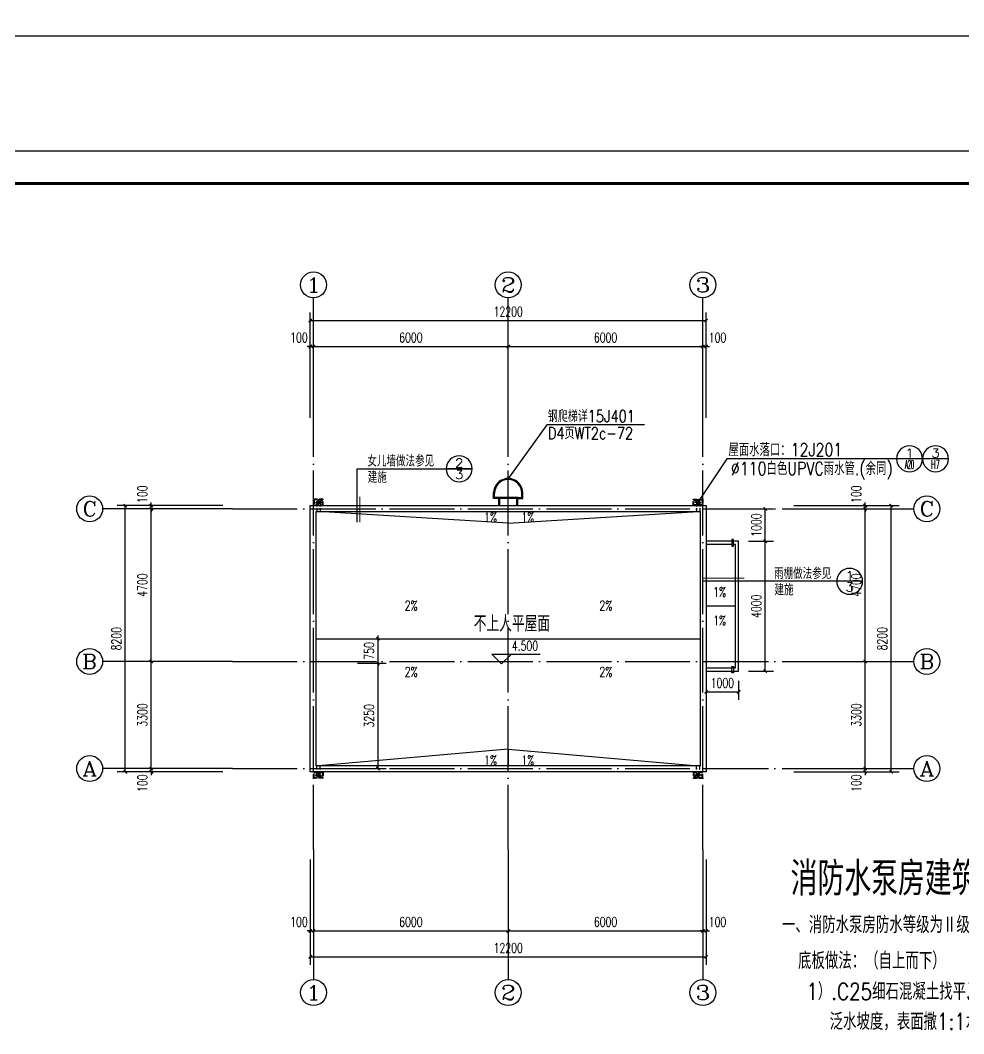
# Model space of a CAD drawing. Extents: x 5191187 to 5306989, y -468291 to -238224.
# Drawn here: x 5255767 to 5284843, y -390527 to -359309 of the extents above; entities that cross this region are included whole.
import ezdxf
from ezdxf.enums import TextEntityAlignment as Align

# ---------------------------------------------------------------- set-up
doc = ezdxf.new("R2010")
doc.units = 0
doc.header["$LTSCALE"] = 1000
doc.header["$MEASUREMENT"] = 0
for name, pattern in [('CONTINOUS', [0]), ('DASH_50', [0.175, 0.125, -0.05]), ('DOTE', [2.42, 2, -0.2, 0.02, -0.2])]:
    doc.linetypes.add(name, pattern=pattern)
doc.layers.get('0').update_dxf_attribs({"linetype": 'CONTINUOUS'})
doc.layers.get('Defpoints').update_dxf_attribs({"linetype": 'CONTINUOUS'})
doc.layers.add('_0', color=7, linetype='CONTINUOUS', lineweight=25)
for name, color, linetype in [('AXIS', 3, 'CONTINUOUS'), ('AXIS_TEXT', 7, 'CONTINUOUS'), ('DIM_ELEV', 3, 'CONTINUOUS'), ('DIM_SYMB', 3, 'CONTINUOUS'), ('DOTE', 252, 'CONTINUOUS'), ('LAYER1', 143, 'CONTINUOUS'), ('PUB_DIM', 3, 'CONTINUOUS'), ('PUB_TEXT', 7, 'CONTINUOUS'), ('PUB_TITLE', 4, 'CONTINUOUS')]:
    doc.layers.add(name, color=color, linetype=linetype)
doc.styles.add('_HZTXT', font='txt.shx', dxfattribs={"width": 0.8, "bigfont": 'HZTXT.shx'})
doc.styles.add('_TCH_AXIS', font='COMPLEX', dxfattribs={"bigfont": 'GBCBIG'})
doc.styles.add('_TCH_DIM', font='SIMPLEX', dxfattribs={"bigfont": 'GBCBIG'})
doc.styles.add('_TCH_DIM_T3', font='SIMPLEX', dxfattribs={"width": 0.705882, "bigfont": 'GBCBIG'})
doc.styles.add('COMP', font='COMPLEX', dxfattribs={"bigfont": 'hztxt'})
doc.styles.add('COMPLEX', font='COMPLEX')
doc.dimstyles.new('_TCH_ARCH&&100', dxfattribs={"dimtxt": 297.5, "dimasz": 100, "dimexe": 250, "dimexo": 300, "dimgap": 126.25, "dimtad": 1, "dimdec": 0, "dimzin": 0, "dimdsep": 46, "dimtxsty": '_TCH_DIM_T3', "dimblk": 'ARCHTICK', "dimcen": 0.09, "dimclrt": 7, "dimazin": 2, "dimtfac": 1, "dimtdec": 0, "dimtix": 1, "dimtmove": 2, "dimatfit": 3, "dimfxl": 0, "dimtolj": 1, "dimtzin": 0, "dimarcsym": 0})

# ---------------------------------------------------------------- blocks, each defined once
blk = doc.blocks.new('_ArchTick')
at = {"color": 0, "linetype": 'ByBlock', "const_width": 0.4}
blk.add_lwpolyline([(-0.5, -0.5), (0.5, 0.5)], dxfattribs=at)
blk = doc.blocks.new('*D40')
at = {"layer": 'Defpoints', "color": 0}
for p in [(5276905, -379359), (5277905, -379359), (5277905, -379995)]:
    blk.add_point(p, dxfattribs=at)
at = {"layer": 'PUB_DIM', "color": 0, "lineweight": -2}
for p, q in [((5276905, -379659), (5276905, -380245)), ((5277905, -379659), (5277905, -380245)), ((5276905, -379995), (5277905, -379995))]:
    blk.add_line(p, q, dxfattribs=at)
at = {"layer": 'PUB_DIM', "color": 0, "lineweight": -2, "xscale": 100, "yscale": 100, "zscale": 100, "rotation": 180}
blk.add_blockref('_ArchTick', (5276905, -379995), dxfattribs=at)
at = {"layer": 'PUB_DIM', "color": 0, "lineweight": -2, "xscale": 100, "yscale": 100, "zscale": 100}
blk.add_blockref('_ArchTick', (5277905, -379995), dxfattribs=at)
at = {"layer": 'PUB_DIM', "color": 7, "insert": (5277405, -379720), "char_height": 297.5, "attachment_point": 5, "style": '_TCH_DIM_T3'}
blk.add_mtext('\\A1;1000', dxfattribs=at)
blk = doc.blocks.new('*D41')
at = {"layer": 'Defpoints', "color": 0}
for p in [(5277905, -375359), (5278726, -375359), (5277905, -379359)]:
    blk.add_point(p, dxfattribs=at)
at = {"layer": 'PUB_DIM', "color": 0, "lineweight": -2}
for p, q in [((5278205, -375359), (5278976, -375359)), ((5278726, -379359), (5278726, -375359)), ((5278205, -379359), (5278976, -379359))]:
    blk.add_line(p, q, dxfattribs=at)
at = {"layer": 'PUB_DIM', "color": 0, "lineweight": -2, "xscale": 100, "yscale": 100, "zscale": 100}
for p, rotation in [((5278726, -375359), 90), ((5278726, -379359), 270)]:
    blk.add_blockref('_ArchTick', p, dxfattribs=dict(at, rotation=rotation))
at = {"layer": 'PUB_DIM', "color": 7, "insert": (5278451, -377359), "char_height": 297.5, "attachment_point": 5, "rotation": 90, "style": '_TCH_DIM_T3'}
blk.add_mtext('\\A1;4000', dxfattribs=at)
blk = doc.blocks.new('*D42')
at = {"layer": 'Defpoints', "color": 0}
for p in [(5277905, -374359), (5278726, -374359), (5277905, -375359)]:
    blk.add_point(p, dxfattribs=at)
at = {"layer": 'PUB_DIM', "color": 0, "lineweight": -2}
for p, q in [((5278205, -374359), (5278976, -374359)), ((5278726, -375359), (5278726, -374359)), ((5278205, -375359), (5278976, -375359))]:
    blk.add_line(p, q, dxfattribs=at)
at = {"layer": 'PUB_DIM', "color": 0, "lineweight": -2, "xscale": 100, "yscale": 100, "zscale": 100}
for p, rotation in [((5278726, -374359), 90), ((5278726, -375359), 270)]:
    blk.add_blockref('_ArchTick', p, dxfattribs=dict(at, rotation=rotation))
at = {"layer": 'PUB_DIM', "color": 7, "insert": (5278451, -374859), "char_height": 297.5, "attachment_point": 5, "rotation": 90, "style": '_TCH_DIM_T3'}
blk.add_mtext('\\A1;1000', dxfattribs=at)
blk = doc.blocks.new('*D66')
at = {"layer": 'Defpoints', "color": 0}
for p in [(5265864, -378359), (5266792, -378359), (5265864, -379109)]:
    blk.add_point(p, dxfattribs=at)
at = {"layer": 'PUB_DIM', "color": 0, "lineweight": -2}
for p, q in [((5266164, -378359), (5267042, -378359)), ((5266792, -378359), (5266792, -378259)), ((5266792, -379109), (5266792, -378359)), ((5266164, -379109), (5267042, -379109)), ((5266792, -379109), (5266792, -379209))]:
    blk.add_line(p, q, dxfattribs=at)
at = {"layer": 'PUB_DIM', "color": 0, "lineweight": -2, "xscale": 100, "yscale": 100, "zscale": 100}
for p, rotation in [((5266792, -378359), 270), ((5266792, -379109), 90)]:
    blk.add_blockref('_ArchTick', p, dxfattribs=dict(at, rotation=rotation))
at = {"layer": 'PUB_DIM', "color": 7, "insert": (5266517, -378734), "char_height": 297.5, "attachment_point": 5, "rotation": 90, "style": '_TCH_DIM_T3'}
blk.add_mtext('\\A1;750', dxfattribs=at)
blk = doc.blocks.new('*D67')
at = {"layer": 'Defpoints', "color": 0}
for p in [(5265864, -379109), (5266792, -379109), (5265864, -382359)]:
    blk.add_point(p, dxfattribs=at)
at = {"layer": 'PUB_DIM', "color": 0, "lineweight": -2}
for p, q in [((5266164, -379109), (5267042, -379109)), ((5266792, -382359), (5266792, -379109)), ((5266164, -382359), (5267042, -382359))]:
    blk.add_line(p, q, dxfattribs=at)
at = {"layer": 'PUB_DIM', "color": 0, "lineweight": -2, "xscale": 100, "yscale": 100, "zscale": 100}
for p, rotation in [((5266792, -379109), 90), ((5266792, -382359), 270)]:
    blk.add_blockref('_ArchTick', p, dxfattribs=dict(at, rotation=rotation))
at = {"layer": 'PUB_DIM', "color": 7, "insert": (5266517, -380734), "char_height": 297.5, "attachment_point": 5, "rotation": 90, "style": '_TCH_DIM_T3'}
blk.add_mtext('\\A1;3250', dxfattribs=at)
blk = doc.blocks.new('*D195')
at = {"layer": 'AXIS', "color": 0, "lineweight": -2}
for p, q in [((5279605, -382359), (5282055, -382359)), ((5281805, -382359), (5281805, -382259)), ((5281805, -382459), (5281805, -382359)), ((5279605, -382459), (5282055, -382459)), ((5281805, -382459), (5281805, -382559))]:
    blk.add_line(p, q, dxfattribs=at)
at = {"layer": 'Defpoints', "color": 0}
for p in [(5279305, -382359), (5281805, -382359), (5279305, -382459)]:
    blk.add_point(p, dxfattribs=at)
at = {"layer": 'AXIS', "color": 0, "lineweight": -2, "xscale": 100, "yscale": 100, "zscale": 100}
for p, rotation in [((5281805, -382359), 270), ((5281805, -382459), 90)]:
    blk.add_blockref('_ArchTick', p, dxfattribs=dict(at, rotation=rotation))
at = {"layer": 'AXIS', "color": 7, "insert": (5281530, -382809), "char_height": 297.5, "attachment_point": 5, "rotation": 90, "style": '_TCH_DIM_T3'}
blk.add_mtext('\\A1;100', dxfattribs=at)
blk = doc.blocks.new('*D196')
at = {"layer": 'AXIS', "color": 0, "lineweight": -2}
for p, q in [((5279605, -379059), (5282055, -379059)), ((5281805, -382359), (5281805, -379059)), ((5279605, -382359), (5282055, -382359))]:
    blk.add_line(p, q, dxfattribs=at)
at = {"layer": 'Defpoints', "color": 0}
for p in [(5279305, -379059), (5281805, -379059), (5279305, -382359)]:
    blk.add_point(p, dxfattribs=at)
at = {"layer": 'AXIS', "color": 0, "lineweight": -2, "xscale": 100, "yscale": 100, "zscale": 100}
for p, rotation in [((5281805, -379059), 90), ((5281805, -382359), 270)]:
    blk.add_blockref('_ArchTick', p, dxfattribs=dict(at, rotation=rotation))
at = {"layer": 'AXIS', "color": 7, "insert": (5281530, -380709), "char_height": 297.5, "attachment_point": 5, "rotation": 90, "style": '_TCH_DIM_T3'}
blk.add_mtext('\\A1;3300', dxfattribs=at)
blk = doc.blocks.new('*D197')
at = {"layer": 'AXIS', "color": 0, "lineweight": -2}
for p, q in [((5279605, -374359), (5282055, -374359)), ((5281805, -379059), (5281805, -374359)), ((5279605, -379059), (5282055, -379059))]:
    blk.add_line(p, q, dxfattribs=at)
at = {"layer": 'Defpoints', "color": 0}
for p in [(5279305, -374359), (5281805, -374359), (5279305, -379059)]:
    blk.add_point(p, dxfattribs=at)
at = {"layer": 'AXIS', "color": 0, "lineweight": -2, "xscale": 100, "yscale": 100, "zscale": 100}
for p, rotation in [((5281805, -374359), 90), ((5281805, -379059), 270)]:
    blk.add_blockref('_ArchTick', p, dxfattribs=dict(at, rotation=rotation))
at = {"layer": 'AXIS', "color": 7, "insert": (5281530, -376709), "char_height": 297.5, "attachment_point": 5, "rotation": 90, "style": '_TCH_DIM_T3'}
blk.add_mtext('\\A1;4700', dxfattribs=at)
blk = doc.blocks.new('*D198')
at = {"layer": 'AXIS', "color": 0, "lineweight": -2}
for p, q in [((5279605, -374259), (5282055, -374259)), ((5281805, -374259), (5281805, -374159)), ((5281805, -374359), (5281805, -374259)), ((5279605, -374359), (5282055, -374359)), ((5281805, -374359), (5281805, -374459))]:
    blk.add_line(p, q, dxfattribs=at)
at = {"layer": 'Defpoints', "color": 0}
for p in [(5279305, -374259), (5281805, -374259), (5279305, -374359)]:
    blk.add_point(p, dxfattribs=at)
at = {"layer": 'AXIS', "color": 0, "lineweight": -2, "xscale": 100, "yscale": 100, "zscale": 100}
for p, rotation in [((5281805, -374259), 270), ((5281805, -374359), 90)]:
    blk.add_blockref('_ArchTick', p, dxfattribs=dict(at, rotation=rotation))
at = {"layer": 'AXIS', "color": 7, "insert": (5281530, -373909), "char_height": 297.5, "attachment_point": 5, "rotation": 90, "style": '_TCH_DIM_T3'}
blk.add_mtext('\\A1;100', dxfattribs=at)
blk = doc.blocks.new('*D199')
at = {"layer": 'AXIS', "color": 0, "lineweight": -2}
for p, q in [((5279605, -374259), (5282855, -374259)), ((5282605, -382459), (5282605, -374259)), ((5279605, -382459), (5282855, -382459))]:
    blk.add_line(p, q, dxfattribs=at)
at = {"layer": 'Defpoints', "color": 0}
for p in [(5279305, -374259), (5282605, -374259), (5279305, -382459)]:
    blk.add_point(p, dxfattribs=at)
at = {"layer": 'AXIS', "color": 0, "lineweight": -2, "xscale": 100, "yscale": 100, "zscale": 100}
for p, rotation in [((5282605, -374259), 90), ((5282605, -382459), 270)]:
    blk.add_blockref('_ArchTick', p, dxfattribs=dict(at, rotation=rotation))
at = {"layer": 'AXIS', "color": 7, "insert": (5282330, -378359), "char_height": 297.5, "attachment_point": 5, "rotation": 90, "style": '_TCH_DIM_T3'}
blk.add_mtext('\\A1;8200', dxfattribs=at)
blk = doc.blocks.new('*D200')
at = {"layer": 'AXIS', "color": 0, "lineweight": -2}
for p, q in [((5262005, -382359), (5259555, -382359)), ((5259805, -382359), (5259805, -382259)), ((5259805, -382459), (5259805, -382359)), ((5262005, -382459), (5259555, -382459)), ((5259805, -382459), (5259805, -382559))]:
    blk.add_line(p, q, dxfattribs=at)
at = {"layer": 'Defpoints', "color": 0}
for p in [(5259805, -382359), (5262305, -382359), (5262305, -382459)]:
    blk.add_point(p, dxfattribs=at)
at = {"layer": 'AXIS', "color": 0, "lineweight": -2, "xscale": 100, "yscale": 100, "zscale": 100}
for p, rotation in [((5259805, -382359), 270), ((5259805, -382459), 90)]:
    blk.add_blockref('_ArchTick', p, dxfattribs=dict(at, rotation=rotation))
at = {"layer": 'AXIS', "color": 7, "insert": (5259530, -382809), "char_height": 297.5, "attachment_point": 5, "rotation": 90, "style": '_TCH_DIM_T3'}
blk.add_mtext('\\A1;100', dxfattribs=at)
blk = doc.blocks.new('*D201')
at = {"layer": 'AXIS', "color": 0, "lineweight": -2}
for p, q in [((5262005, -379059), (5259555, -379059)), ((5259805, -382359), (5259805, -379059)), ((5262005, -382359), (5259555, -382359))]:
    blk.add_line(p, q, dxfattribs=at)
at = {"layer": 'Defpoints', "color": 0}
for p in [(5259805, -379059), (5262305, -379059), (5262305, -382359)]:
    blk.add_point(p, dxfattribs=at)
at = {"layer": 'AXIS', "color": 0, "lineweight": -2, "xscale": 100, "yscale": 100, "zscale": 100}
for p, rotation in [((5259805, -379059), 90), ((5259805, -382359), 270)]:
    blk.add_blockref('_ArchTick', p, dxfattribs=dict(at, rotation=rotation))
at = {"layer": 'AXIS', "color": 7, "insert": (5259530, -380709), "char_height": 297.5, "attachment_point": 5, "rotation": 90, "style": '_TCH_DIM_T3'}
blk.add_mtext('\\A1;3300', dxfattribs=at)
blk = doc.blocks.new('*D202')
at = {"layer": 'AXIS', "color": 0, "lineweight": -2}
for p, q in [((5262005, -374359), (5259555, -374359)), ((5259805, -379059), (5259805, -374359)), ((5262005, -379059), (5259555, -379059))]:
    blk.add_line(p, q, dxfattribs=at)
at = {"layer": 'Defpoints', "color": 0}
for p in [(5259805, -374359), (5262305, -374359), (5262305, -379059)]:
    blk.add_point(p, dxfattribs=at)
at = {"layer": 'AXIS', "color": 0, "lineweight": -2, "xscale": 100, "yscale": 100, "zscale": 100}
for p, rotation in [((5259805, -374359), 90), ((5259805, -379059), 270)]:
    blk.add_blockref('_ArchTick', p, dxfattribs=dict(at, rotation=rotation))
at = {"layer": 'AXIS', "color": 7, "insert": (5259530, -376709), "char_height": 297.5, "attachment_point": 5, "rotation": 90, "style": '_TCH_DIM_T3'}
blk.add_mtext('\\A1;4700', dxfattribs=at)
blk = doc.blocks.new('*D203')
at = {"layer": 'AXIS', "color": 0, "lineweight": -2}
for p, q in [((5262005, -374259), (5259555, -374259)), ((5259805, -374259), (5259805, -374159)), ((5259805, -374359), (5259805, -374259)), ((5262005, -374359), (5259555, -374359)), ((5259805, -374359), (5259805, -374459))]:
    blk.add_line(p, q, dxfattribs=at)
at = {"layer": 'Defpoints', "color": 0}
for p in [(5259805, -374259), (5262305, -374259), (5262305, -374359)]:
    blk.add_point(p, dxfattribs=at)
at = {"layer": 'AXIS', "color": 0, "lineweight": -2, "xscale": 100, "yscale": 100, "zscale": 100}
for p, rotation in [((5259805, -374259), 270), ((5259805, -374359), 90)]:
    blk.add_blockref('_ArchTick', p, dxfattribs=dict(at, rotation=rotation))
at = {"layer": 'AXIS', "color": 7, "insert": (5259530, -373909), "char_height": 297.5, "attachment_point": 5, "rotation": 90, "style": '_TCH_DIM_T3'}
blk.add_mtext('\\A1;100', dxfattribs=at)
blk = doc.blocks.new('*D204')
at = {"layer": 'AXIS', "color": 0, "lineweight": -2}
for p, q in [((5262005, -374259), (5258755, -374259)), ((5259005, -382459), (5259005, -374259)), ((5262005, -382459), (5258755, -382459))]:
    blk.add_line(p, q, dxfattribs=at)
at = {"layer": 'Defpoints', "color": 0}
for p in [(5259005, -374259), (5262305, -374259), (5262305, -382459)]:
    blk.add_point(p, dxfattribs=at)
at = {"layer": 'AXIS', "color": 0, "lineweight": -2, "xscale": 100, "yscale": 100, "zscale": 100}
for p, rotation in [((5259005, -374259), 90), ((5259005, -382459), 270)]:
    blk.add_blockref('_ArchTick', p, dxfattribs=dict(at, rotation=rotation))
at = {"layer": 'AXIS', "color": 7, "insert": (5258730, -378359), "char_height": 297.5, "attachment_point": 5, "rotation": 90, "style": '_TCH_DIM_T3'}
blk.add_mtext('\\A1;8200', dxfattribs=at)
blk = doc.blocks.new('_AXISO')
blk.add_circle((0, 0), 0.5)
at = {"layer": 'AXIS_TEXT', "style": 'COMPLEX', "width": 1.041667}
blk.add_attdef('A', text='', height=0.56, dxfattribs=at).set_placement((-0.25, -0.28), (0.25, -0.28), align=Align.FIT)
blk = doc.blocks.new('*D205')
at = {"layer": 'AXIS', "color": 0, "lineweight": -2}
for p, q in [((5264705, -371559), (5264705, -369109)), ((5264805, -371559), (5264805, -369109)), ((5264705, -369359), (5264605, -369359)), ((5264705, -369359), (5264805, -369359)), ((5264805, -369359), (5264905, -369359))]:
    blk.add_line(p, q, dxfattribs=at)
at = {"layer": 'Defpoints', "color": 0}
for p in [(5264805, -369359), (5264705, -371859), (5264805, -371859)]:
    blk.add_point(p, dxfattribs=at)
at = {"layer": 'AXIS', "color": 0, "lineweight": -2, "xscale": 100, "yscale": 100, "zscale": 100}
blk.add_blockref('_ArchTick', (5264705, -369359), dxfattribs=at)
at = {"layer": 'AXIS', "color": 0, "lineweight": -2, "xscale": 100, "yscale": 100, "zscale": 100, "rotation": 180}
blk.add_blockref('_ArchTick', (5264805, -369359), dxfattribs=at)
at = {"layer": 'AXIS', "color": 7, "insert": (5264355, -369084), "char_height": 297.5, "attachment_point": 5, "style": '_TCH_DIM_T3'}
blk.add_mtext('\\A1;100', dxfattribs=at)
blk = doc.blocks.new('*D206')
at = {"layer": 'AXIS', "color": 0, "lineweight": -2}
for p, q in [((5264805, -371559), (5264805, -369109)), ((5270805, -371559), (5270805, -369109)), ((5264805, -369359), (5270805, -369359))]:
    blk.add_line(p, q, dxfattribs=at)
at = {"layer": 'Defpoints', "color": 0}
for p in [(5270805, -369359), (5264805, -371859), (5270805, -371859)]:
    blk.add_point(p, dxfattribs=at)
at = {"layer": 'AXIS', "color": 0, "lineweight": -2, "xscale": 100, "yscale": 100, "zscale": 100, "rotation": 180}
blk.add_blockref('_ArchTick', (5264805, -369359), dxfattribs=at)
at = {"layer": 'AXIS', "color": 0, "lineweight": -2, "xscale": 100, "yscale": 100, "zscale": 100}
blk.add_blockref('_ArchTick', (5270805, -369359), dxfattribs=at)
at = {"layer": 'AXIS', "color": 7, "insert": (5267805, -369084), "char_height": 297.5, "attachment_point": 5, "style": '_TCH_DIM_T3'}
blk.add_mtext('\\A1;6000', dxfattribs=at)
blk = doc.blocks.new('*D207')
at = {"layer": 'AXIS', "color": 0, "lineweight": -2}
for p, q in [((5270805, -371559), (5270805, -369109)), ((5276805, -371559), (5276805, -369109)), ((5270805, -369359), (5276805, -369359))]:
    blk.add_line(p, q, dxfattribs=at)
at = {"layer": 'Defpoints', "color": 0}
for p in [(5276805, -369359), (5270805, -371859), (5276805, -371859)]:
    blk.add_point(p, dxfattribs=at)
at = {"layer": 'AXIS', "color": 0, "lineweight": -2, "xscale": 100, "yscale": 100, "zscale": 100, "rotation": 180}
blk.add_blockref('_ArchTick', (5270805, -369359), dxfattribs=at)
at = {"layer": 'AXIS', "color": 0, "lineweight": -2, "xscale": 100, "yscale": 100, "zscale": 100}
blk.add_blockref('_ArchTick', (5276805, -369359), dxfattribs=at)
at = {"layer": 'AXIS', "color": 7, "insert": (5273805, -369084), "char_height": 297.5, "attachment_point": 5, "style": '_TCH_DIM_T3'}
blk.add_mtext('\\A1;6000', dxfattribs=at)
blk = doc.blocks.new('*D208')
at = {"layer": 'AXIS', "color": 0, "lineweight": -2}
for p, q in [((5276805, -371559), (5276805, -369109)), ((5276905, -371559), (5276905, -369109)), ((5276805, -369359), (5276705, -369359)), ((5276805, -369359), (5276905, -369359)), ((5276905, -369359), (5277005, -369359))]:
    blk.add_line(p, q, dxfattribs=at)
at = {"layer": 'Defpoints', "color": 0}
for p in [(5276905, -369359), (5276805, -371859), (5276905, -371859)]:
    blk.add_point(p, dxfattribs=at)
at = {"layer": 'AXIS', "color": 0, "lineweight": -2, "xscale": 100, "yscale": 100, "zscale": 100}
blk.add_blockref('_ArchTick', (5276805, -369359), dxfattribs=at)
at = {"layer": 'AXIS', "color": 0, "lineweight": -2, "xscale": 100, "yscale": 100, "zscale": 100, "rotation": 180}
blk.add_blockref('_ArchTick', (5276905, -369359), dxfattribs=at)
at = {"layer": 'AXIS', "color": 7, "insert": (5277255, -369084), "char_height": 297.5, "attachment_point": 5, "style": '_TCH_DIM_T3'}
blk.add_mtext('\\A1;100', dxfattribs=at)
blk = doc.blocks.new('*D209')
at = {"layer": 'AXIS', "color": 0, "lineweight": -2}
for p, q in [((5264705, -371559), (5264705, -368309)), ((5276905, -371559), (5276905, -368309)), ((5264705, -368559), (5276905, -368559))]:
    blk.add_line(p, q, dxfattribs=at)
at = {"layer": 'Defpoints', "color": 0}
for p in [(5276905, -368559), (5264705, -371859), (5276905, -371859)]:
    blk.add_point(p, dxfattribs=at)
at = {"layer": 'AXIS', "color": 0, "lineweight": -2, "xscale": 100, "yscale": 100, "zscale": 100, "rotation": 180}
blk.add_blockref('_ArchTick', (5264705, -368559), dxfattribs=at)
at = {"layer": 'AXIS', "color": 0, "lineweight": -2, "xscale": 100, "yscale": 100, "zscale": 100}
blk.add_blockref('_ArchTick', (5276905, -368559), dxfattribs=at)
at = {"layer": 'AXIS', "color": 7, "insert": (5270805, -368284), "char_height": 297.5, "attachment_point": 5, "style": '_TCH_DIM_T3'}
blk.add_mtext('\\A1;12200', dxfattribs=at)
blk = doc.blocks.new('*D210')
at = {"layer": 'AXIS', "color": 0, "lineweight": -2}
for p, q in [((5264705, -385159), (5264705, -387609)), ((5264805, -385159), (5264805, -387609)), ((5264705, -387359), (5264605, -387359)), ((5264705, -387359), (5264805, -387359)), ((5264805, -387359), (5264905, -387359))]:
    blk.add_line(p, q, dxfattribs=at)
at = {"layer": 'Defpoints', "color": 0}
for p in [(5264705, -384859), (5264805, -384859), (5264805, -387359)]:
    blk.add_point(p, dxfattribs=at)
at = {"layer": 'AXIS', "color": 0, "lineweight": -2, "xscale": 100, "yscale": 100, "zscale": 100}
blk.add_blockref('_ArchTick', (5264705, -387359), dxfattribs=at)
at = {"layer": 'AXIS', "color": 0, "lineweight": -2, "xscale": 100, "yscale": 100, "zscale": 100, "rotation": 180}
blk.add_blockref('_ArchTick', (5264805, -387359), dxfattribs=at)
at = {"layer": 'AXIS', "color": 7, "insert": (5264355, -387084), "char_height": 297.5, "attachment_point": 5, "style": '_TCH_DIM_T3'}
blk.add_mtext('\\A1;100', dxfattribs=at)
blk = doc.blocks.new('*D211')
at = {"layer": 'AXIS', "color": 0, "lineweight": -2}
for p, q in [((5264805, -385159), (5264805, -387609)), ((5270805, -385159), (5270805, -387609)), ((5264805, -387359), (5270805, -387359))]:
    blk.add_line(p, q, dxfattribs=at)
at = {"layer": 'Defpoints', "color": 0}
for p in [(5264805, -384859), (5270805, -384859), (5270805, -387359)]:
    blk.add_point(p, dxfattribs=at)
at = {"layer": 'AXIS', "color": 0, "lineweight": -2, "xscale": 100, "yscale": 100, "zscale": 100, "rotation": 180}
blk.add_blockref('_ArchTick', (5264805, -387359), dxfattribs=at)
at = {"layer": 'AXIS', "color": 0, "lineweight": -2, "xscale": 100, "yscale": 100, "zscale": 100}
blk.add_blockref('_ArchTick', (5270805, -387359), dxfattribs=at)
at = {"layer": 'AXIS', "color": 7, "insert": (5267805, -387084), "char_height": 297.5, "attachment_point": 5, "style": '_TCH_DIM_T3'}
blk.add_mtext('\\A1;6000', dxfattribs=at)
blk = doc.blocks.new('*D212')
at = {"layer": 'AXIS', "color": 0, "lineweight": -2}
for p, q in [((5270805, -385159), (5270805, -387609)), ((5276805, -385159), (5276805, -387609)), ((5270805, -387359), (5276805, -387359))]:
    blk.add_line(p, q, dxfattribs=at)
at = {"layer": 'Defpoints', "color": 0}
for p in [(5270805, -384859), (5276805, -384859), (5276805, -387359)]:
    blk.add_point(p, dxfattribs=at)
at = {"layer": 'AXIS', "color": 0, "lineweight": -2, "xscale": 100, "yscale": 100, "zscale": 100, "rotation": 180}
blk.add_blockref('_ArchTick', (5270805, -387359), dxfattribs=at)
at = {"layer": 'AXIS', "color": 0, "lineweight": -2, "xscale": 100, "yscale": 100, "zscale": 100}
blk.add_blockref('_ArchTick', (5276805, -387359), dxfattribs=at)
at = {"layer": 'AXIS', "color": 7, "insert": (5273805, -387084), "char_height": 297.5, "attachment_point": 5, "style": '_TCH_DIM_T3'}
blk.add_mtext('\\A1;6000', dxfattribs=at)
blk = doc.blocks.new('*D213')
at = {"layer": 'AXIS', "color": 0, "lineweight": -2}
for p, q in [((5276805, -385159), (5276805, -387609)), ((5276905, -385159), (5276905, -387609)), ((5276805, -387359), (5276705, -387359)), ((5276805, -387359), (5276905, -387359)), ((5276905, -387359), (5277005, -387359))]:
    blk.add_line(p, q, dxfattribs=at)
at = {"layer": 'Defpoints', "color": 0}
for p in [(5276805, -384859), (5276905, -384859), (5276905, -387359)]:
    blk.add_point(p, dxfattribs=at)
at = {"layer": 'AXIS', "color": 0, "lineweight": -2, "xscale": 100, "yscale": 100, "zscale": 100}
blk.add_blockref('_ArchTick', (5276805, -387359), dxfattribs=at)
at = {"layer": 'AXIS', "color": 0, "lineweight": -2, "xscale": 100, "yscale": 100, "zscale": 100, "rotation": 180}
blk.add_blockref('_ArchTick', (5276905, -387359), dxfattribs=at)
at = {"layer": 'AXIS', "color": 7, "insert": (5277255, -387084), "char_height": 297.5, "attachment_point": 5, "style": '_TCH_DIM_T3'}
blk.add_mtext('\\A1;100', dxfattribs=at)
blk = doc.blocks.new('*D214')
at = {"layer": 'AXIS', "color": 0, "lineweight": -2}
for p, q in [((5264705, -385159), (5264705, -388409)), ((5276905, -385159), (5276905, -388409)), ((5264705, -388159), (5276905, -388159))]:
    blk.add_line(p, q, dxfattribs=at)
at = {"layer": 'Defpoints', "color": 0}
for p in [(5264705, -384859), (5276905, -384859), (5276905, -388159)]:
    blk.add_point(p, dxfattribs=at)
at = {"layer": 'AXIS', "color": 0, "lineweight": -2, "xscale": 100, "yscale": 100, "zscale": 100, "rotation": 180}
blk.add_blockref('_ArchTick', (5264705, -388159), dxfattribs=at)
at = {"layer": 'AXIS', "color": 0, "lineweight": -2, "xscale": 100, "yscale": 100, "zscale": 100}
blk.add_blockref('_ArchTick', (5276905, -388159), dxfattribs=at)
at = {"layer": 'AXIS', "color": 7, "insert": (5270805, -387884), "char_height": 297.5, "attachment_point": 5, "style": '_TCH_DIM_T3'}
blk.add_mtext('\\A1;12200', dxfattribs=at)
blk = doc.blocks.new('_INDEX')
blk.add_line((-0.5, 0), (0.5, 0))
blk.add_circle((0, 0), 0.5)
at = {"style": 'COMP'}
for tag, width, p, p2 in [('1', 2.333333, (-0.17, 0.05), (0.17, 0.05)), ('-', 1.166667, (-0.17, -0.39), (0.17, -0.39))]:
    blk.add_attdef(tag, text='', height=0.34, dxfattribs=dict(at, width=width)).set_placement(p, p2, align=Align.FIT)
blk = doc.blocks.new('A$C05153518')
at = {"layer": 'LAYER1'}
h = blk.add_hatch(color=256, dxfattribs=at)
edge = h.paths.add_edge_path()
edge.add_ellipse((200, 200), major_axis=(77.8, 77.8), ratio=1, start_angle=315, end_angle=405, ccw=False)
edge.add_line((310, 200), (300, 200))
edge.add_ellipse((200, 200), major_axis=(-70.7, 70.7), ratio=1, start_angle=225, end_angle=315)
edge.add_line((200, 300), (200, 310))
edge = h.paths.add_edge_path()
edge.add_line((200, 310), (200, 300))
edge.add_ellipse((200, 200), major_axis=(70.7, 70.7), ratio=1, start_angle=45, end_angle=135)
edge.add_line((100, 200), (90, 200))
edge.add_ellipse((200, 200), major_axis=(-77.8, 77.8), ratio=1, start_angle=-45, end_angle=45, ccw=False)
edge = h.paths.add_edge_path()
edge.add_line((90, 200), (100, 200))
edge.add_ellipse((200, 200), major_axis=(-70.7, 70.7), ratio=1, start_angle=45, end_angle=135)
edge.add_line((200, 100), (200, 90))
edge.add_ellipse((200, 200), major_axis=(77.8, 77.8), ratio=1, start_angle=135, end_angle=225, ccw=False)
edge = h.paths.add_edge_path()
edge.add_line((300, 200), (310, 200))
edge.add_ellipse((200, 200), major_axis=(-77.8, 77.8), ratio=1, start_angle=135, end_angle=225, ccw=False)
edge.add_line((200, 90), (200, 100))
edge.add_ellipse((200, 200), major_axis=(70.7, 70.7), ratio=1, start_angle=225, end_angle=315)
h = blk.add_hatch(color=256, dxfattribs=at)
edge = h.paths.add_edge_path()
edge.add_ellipse((200, 200), major_axis=(77.8, 77.8), ratio=1, start_angle=315, end_angle=405, ccw=False)
edge.add_line((310, 200), (300, 200))
edge.add_ellipse((200, 200), major_axis=(-70.7, 70.7), ratio=1, start_angle=225, end_angle=315)
edge.add_line((200, 300), (200, 310))
edge = h.paths.add_edge_path()
edge.add_line((200, 310), (200, 300))
edge.add_ellipse((200, 200), major_axis=(70.7, 70.7), ratio=1, start_angle=45, end_angle=135)
edge.add_line((100, 200), (90, 200))
edge.add_ellipse((200, 200), major_axis=(-77.8, 77.8), ratio=1, start_angle=-45, end_angle=45, ccw=False)
edge = h.paths.add_edge_path()
edge.add_line((90, 200), (100, 200))
edge.add_ellipse((200, 200), major_axis=(-70.7, 70.7), ratio=1, start_angle=45, end_angle=135)
edge.add_line((200, 100), (200, 90))
edge.add_ellipse((200, 200), major_axis=(77.8, 77.8), ratio=1, start_angle=135, end_angle=225, ccw=False)
edge = h.paths.add_edge_path()
edge.add_line((300, 200), (310, 200))
edge.add_ellipse((200, 200), major_axis=(-77.8, 77.8), ratio=1, start_angle=135, end_angle=225, ccw=False)
edge.add_line((200, 90), (200, 100))
edge.add_ellipse((200, 200), major_axis=(70.7, 70.7), ratio=1, start_angle=225, end_angle=315)
at = {"layer": 'DOTE'}
for p, q in [((400, 200), (0, 200)), ((200, 400), (200, 0)), ((200, 400), (200, 0)), ((200, 400), (200, 0))]:
    blk.add_line(p, q, dxfattribs=at)
at = {"layer": 'LAYER1'}
for radius in [110, 110, 100, 100]:
    blk.add_circle((200, 200), radius, dxfattribs=at)
blk = doc.blocks.new('A$C395401BF')
at = {"layer": 'LAYER1', "xscale": -0.5, "yscale": 0.5, "zscale": 0.5, "rotation": 180}
blk.add_blockref('A$C05153518', (0, 200), dxfattribs=at)
blk = doc.blocks.new('34343434')
at = {"layer": 'DOTE'}
blk.add_line((57410, 27919), (57410, 28119), dxfattribs=at)
at = {"layer": 'LAYER1', "linetype": 'DASH_50'}
for p, q in [((57436, 28062), (57490, 28149)), ((57410, 28069), (57070, 28069)), ((57410, 27969), (57070, 27969))]:
    blk.add_line(p, q, dxfattribs=at)
for points in [[(57310, 27869), (57310, 28169), (57510, 28169), (57510, 27869)], [(57330, 27889), (57330, 28149), (57490, 28149), (57490, 27889)]]:
    blk.add_lwpolyline(points, close=True, dxfattribs=at)
at = {"layer": 'LAYER1', "linetype": 'CONTINOUS'}
blk.add_circle((57410, 28019), 50, dxfattribs=at)
at = {"rotation": 270}
blk.add_blockref('A$C395401BF', (57310, 28119), dxfattribs=at)

msp = doc.modelspace()

# ---------------------------------------------------------------- linework, layer by layer
for p, q in [((5270356.2, -374039.3), (5270356.2, -373859.3)), ((5270385.2, -374009.3), (5270385.2, -373874.1)), ((5271225.2, -374009.3), (5271225.2, -373874.1)), ((5271254.2, -374039.3), (5271254.2, -373859.3)), ((5270505.2, -374039.3), (5270356.2, -374039.3)), ((5270505.2, -374009.3), (5270385.2, -374009.3)), ((5271105.2, -374009.3), (5271225.2, -374009.3)), ((5271105.2, -374039.3), (5271254.2, -374039.3)), ((5270805.2, -374804.8), (5264955.2, -374439.3)), ((5270805.2, -374804.8), (5276655.2, -374439.3)), ((5270805.2, -381763.8), (5264955.2, -382279.3)), ((5270805.2, -381763.8), (5276655.2, -382279.3))]:
    msp.add_line(p, q)
at = {"color": 0}
for p, q in [((5277805.2, -377359.3), (5276905.2, -377359.3)), ((5264885.2, -378359.3), (5276725.2, -378359.3))]:
    msp.add_line(p, q, dxfattribs=at)
for points in [[(5264705.2, -374259.3), (5276905.2, -374259.3), (5276905.2, -382459.3), (5264705.2, -382459.3)], [(5264885.2, -374439.3), (5276725.2, -374439.3), (5276725.2, -382279.3), (5264885.2, -382279.3)]]:
    msp.add_lwpolyline(points, close=True, dxfattribs=at)
for points in [[(5271105.2, -374259.3), (5271105.2, -374009.3), (5270505.2, -374009.3), (5270505.2, -374259.3)], [(5271075.2, -374259.3), (5271075.2, -374039.3), (5270535.2, -374039.3), (5270535.2, -374259.3)], [(5276905.2, -379359.3), (5277905.2, -379359.3), (5277905.2, -375359.3), (5276905.2, -375359.3)], [(5276905.2, -379259.3), (5277805.2, -379259.3), (5277805.2, -375459.3), (5276905.2, -375459.3)]]:
    msp.add_lwpolyline(points)
for points in [[(5277696.8, -375504.7), (5277746.8, -375504.7), (5277746.8, -375304.7), (5277696.8, -375304.7)], [(5277696.8, -379213.9), (5277746.8, -379213.9), (5277746.8, -379413.9), (5277696.8, -379413.9)]]:
    msp.add_lwpolyline(points, close=True)
for radius, start, end in [(450, 356.17745, 183.82255), (420, 0, 180)]:
    msp.add_arc((5270805.2, -373874.1), radius, start, end)
at = {"layer": '_0', "color": 0}
for p, q in [((5270805.2, -374804.8), (5270805.2, -374439.3)), ((5270805.2, -381763.8), (5270805.2, -382279.3))]:
    msp.add_line(p, q, dxfattribs=at)
at = {"layer": 'AXIS', "color": 0}
for p, q in [((5264805.2, -371859.3), (5264805.2, -367859.3)), ((5270805.2, -371859.3), (5270805.2, -367859.3)), ((5276805.2, -371859.3), (5276805.2, -367859.3)), ((5262305.2, -374359.3), (5258305.2, -374359.3)), ((5279305.2, -374359.3), (5283305.2, -374359.3)), ((5262305.2, -379059.3), (5258305.2, -379059.3)), ((5279305.2, -379059.3), (5283305.2, -379059.3)), ((5262305.2, -382359.3), (5258305.2, -382359.3)), ((5279305.2, -382359.3), (5283305.2, -382359.3)), ((5264805.2, -384859.3), (5264805.2, -388859.3)), ((5270805.2, -384859.3), (5270805.2, -388859.3)), ((5276805.2, -384859.3), (5276805.2, -388859.3))]:
    msp.add_line(p, q, dxfattribs=at)
at = {"layer": 'DIM_ELEV'}
for p, q in [((5270602.1, -379130.9), (5270302.1, -378830.9)), ((5270302.1, -378830.9), (5271786.6, -378830.9)), ((5270602.1, -379130.9), (5270902.1, -378830.9))]:
    msp.add_line(p, q, dxfattribs=at)
at = {"layer": 'DIM_SYMB'}
for points in [[(5269960.7, -374615, 0, 0, 0), (5268809, -374615, 80, 0, 0), (5268509, -374615, 0, 0, 0)], [(5271649.7, -374615, 0, 0, 0), (5272801.4, -374615, 80, 0, 0), (5273101.4, -374615, 0, 0, 0)], [(5277304.1, -376667.3, 0, 0, 0), (5277478.2, -376311.2, 80, 0, 0), (5277609.9, -376041.7, 0, 0, 0)], [(5277304.1, -378051.3, 0, 0, 0), (5277478.2, -378407.4, 80, 0, 0), (5277609.9, -378677, 0, 0, 0)], [(5269960.7, -382103.6, 0, 0, 0), (5268809, -382103.6, 80, 0, 0), (5268509, -382103.6, 0, 0, 0)], [(5271649.7, -382103.6, 0, 0, 0), (5272801.4, -382103.6, 80, 0, 0), (5273101.4, -382103.6, 0, 0, 0)]]:
    msp.add_lwpolyline(points, format="xyseb", dxfattribs=at)
at = {"layer": 'DIM_SYMB', "color": 0}
for points in [[(5267805.2, -377083.9, 0, 0, 0), (5267805.2, -375387.1, 80, 0, 0), (5267805.2, -375087.1, 0, 0, 0)], [(5273805.2, -377083.9, 0, 0, 0), (5273805.2, -375387.1, 80, 0, 0), (5273805.2, -375087.1, 0, 0, 0)], [(5267805.2, -379634.7, 0, 0, 0), (5267805.2, -381331.5, 80, 0, 0), (5267805.2, -381631.5, 0, 0, 0)], [(5273805.2, -379634.7, 0, 0, 0), (5273805.2, -381331.5, 80, 0, 0), (5273805.2, -381631.5, 0, 0, 0)]]:
    msp.add_lwpolyline(points, format="xyseb", dxfattribs=at)
at = {"layer": 'DOTE', "linetype": 'DOTE'}
for p, q in [((5264805.2, -384859.3), (5264805.2, -371859.3)), ((5270805.2, -384859.3), (5270805.2, -371859.3)), ((5276805.2, -384859.3), (5276805.2, -371859.3)), ((5262305.2, -374359.3), (5279305.2, -374359.3)), ((5262305.2, -379059.3), (5279305.2, -379059.3)), ((5262305.2, -382359.3), (5279305.2, -382359.3))]:
    msp.add_line(p, q, dxfattribs=at)
at = {"layer": 'PUB_DIM'}
for p, q in [((5271998.6, -371770), (5270781.2, -373456.8)), ((5277537.3, -372817.4), (5276653.7, -374147.1)), ((5284206.6, -372817.4), (5277537.3, -372817.4)), ((5266140.3, -373124.9), (5266140.3, -374771.6)), ((5266140.3, -373124.9), (5269694.5, -373124.9)), ((5279842.1, -376591.3), (5276787.7, -376591.3)), ((5281672.7, -376591.3), (5278631.6, -376591.3))]:
    msp.add_line(p, q, dxfattribs=at)
msp.add_lwpolyline([(5275005.4, -371770), (5271998.6, -371770), (5271998.6, -371770)], dxfattribs=at)
at = {"layer": 'PUB_DIM', "const_width": 30}
for points in [[(5266233.3, -374777), (5266233.3, -373983.4)], [(5276782.3, -376498.2), (5278082.4, -376498.2)]]:
    msp.add_lwpolyline(points, dxfattribs=at)
at = {"layer": 'PUB_TITLE'}
msp.add_lwpolyline([(5218545.9, -359783.9), (5302645.9, -359783.9), (5302645.9, -300383.9), (5218545.9, -300383.9)], close=True, dxfattribs=at)
at = {"layer": 'PUB_TITLE', "color": 4}
msp.add_lwpolyline([(5218545.9, -422737.3), (5302645.9, -422737.3), (5302645.9, -363337.3), (5218545.9, -363337.3)], close=True, dxfattribs=at)
at = {"layer": 'PUB_TITLE', "color": 4, "const_width": 100}
msp.add_lwpolyline([(5221045.9, -421737.3), (5301645.9, -421737.3), (5301645.9, -364337.3), (5221045.9, -364337.3)], close=True, dxfattribs=at)

# ---------------------------------------------------------------- block references
at = {"linetype": 'DOTE', "xscale": -1}
for p, rotation in [((5236936, -431569.3), 270), ((5304674.4, -325149.3), 90)]:
    msp.add_blockref('34343434', p, dxfattribs=dict(at, rotation=rotation))
at = {"linetype": 'DOTE'}
for p, rotation in [((5304674.4, -431569.3), 90.00000000000001), ((5236936, -325149.3), 270)]:
    msp.add_blockref('34343434', p, dxfattribs=dict(at, rotation=rotation))
at = {"layer": 'AXIS', "color": 0}
ref = msp.add_blockref('_AXISO', (5264805.2, -367459.3), dxfattribs=dict(at, xscale=800, yscale=800, zscale=800))
ref.add_attrib('A', '1', dxfattribs={"layer": 'AXIS_TEXT', "color": 0, "height": 452.5, "style": '_TCH_AXIS', "width": 2.333333}).set_placement((5264579, -367685.6), (5265031.5, -367685.6), align=Align.FIT)
ref = msp.add_blockref('_AXISO', (5270805.2, -367459.3), dxfattribs=dict(at, xscale=800, yscale=800, zscale=800))
ref.add_attrib('A', '2', dxfattribs={"layer": 'AXIS_TEXT', "color": 0, "height": 452.5, "style": '_TCH_AXIS', "width": 1.5}).set_placement((5270579, -367685.6), (5271031.5, -367685.6), align=Align.FIT)
ref = msp.add_blockref('_AXISO', (5276805.2, -367459.3), dxfattribs=dict(at, xscale=800, yscale=800, zscale=800))
ref.add_attrib('A', '3', dxfattribs={"layer": 'AXIS_TEXT', "color": 0, "height": 452.5, "style": '_TCH_AXIS', "width": 1.5}).set_placement((5276579, -367685.6), (5277031.5, -367685.6), align=Align.FIT)
ref = msp.add_blockref('_AXISO', (5257905.2, -374359.3), dxfattribs=dict(at, xscale=800, yscale=800, zscale=800))
ref.add_attrib('A', 'C', dxfattribs={"layer": 'AXIS_TEXT', "color": 0, "height": 452.5, "style": '_TCH_AXIS', "width": 1.4}).set_placement((5257679, -374585.6), (5258131.5, -374585.6), align=Align.FIT)
ref = msp.add_blockref('_AXISO', (5283705.2, -374359.3), dxfattribs=dict(at, xscale=800, yscale=800, zscale=800))
ref.add_attrib('A', 'C', dxfattribs={"layer": 'AXIS_TEXT', "color": 0, "height": 452.5, "style": '_TCH_AXIS', "width": 1.4}).set_placement((5283479, -374585.6), (5283931.5, -374585.6), align=Align.FIT)
ref = msp.add_blockref('_AXISO', (5257905.2, -379059.3), dxfattribs=dict(at, xscale=800, yscale=800, zscale=800))
ref.add_attrib('A', 'B', dxfattribs={"layer": 'AXIS_TEXT', "color": 0, "height": 452.5, "style": '_TCH_AXIS', "width": 1.235294}).set_placement((5257679, -379285.6), (5258131.5, -379285.6), align=Align.FIT)
ref = msp.add_blockref('_AXISO', (5283705.2, -379059.3), dxfattribs=dict(at, xscale=800, yscale=800, zscale=800))
ref.add_attrib('A', 'B', dxfattribs={"layer": 'AXIS_TEXT', "color": 0, "height": 452.5, "style": '_TCH_AXIS', "width": 1.235294}).set_placement((5283479, -379285.6), (5283931.5, -379285.6), align=Align.FIT)
ref = msp.add_blockref('_AXISO', (5257905.2, -382359.3), dxfattribs=dict(at, xscale=800, yscale=800, zscale=800))
ref.add_attrib('A', 'A', dxfattribs={"layer": 'AXIS_TEXT', "color": 0, "height": 452.5, "style": '_TCH_AXIS', "width": 1.166667}).set_placement((5257679, -382585.6), (5258131.5, -382585.6), align=Align.FIT)
ref = msp.add_blockref('_AXISO', (5283705.2, -382359.3), dxfattribs=dict(at, xscale=800, yscale=800, zscale=800))
ref.add_attrib('A', 'A', dxfattribs={"layer": 'AXIS_TEXT', "color": 0, "height": 452.5, "style": '_TCH_AXIS', "width": 1.166667}).set_placement((5283479, -382585.6), (5283931.5, -382585.6), align=Align.FIT)
ref = msp.add_blockref('_AXISO', (5264805.2, -389259.3), dxfattribs=dict(at, xscale=800, yscale=800, zscale=800))
ref.add_attrib('A', '1', dxfattribs={"layer": 'AXIS_TEXT', "color": 0, "height": 452.5, "style": '_TCH_AXIS', "width": 2.333333}).set_placement((5264579, -389485.6), (5265031.5, -389485.6), align=Align.FIT)
ref = msp.add_blockref('_AXISO', (5270805.2, -389259.3), dxfattribs=dict(at, xscale=800, yscale=800, zscale=800))
ref.add_attrib('A', '2', dxfattribs={"layer": 'AXIS_TEXT', "color": 0, "height": 452.5, "style": '_TCH_AXIS', "width": 1.5}).set_placement((5270579, -389485.6), (5271031.5, -389485.6), align=Align.FIT)
ref = msp.add_blockref('_AXISO', (5276805.2, -389259.3), dxfattribs=dict(at, xscale=800, yscale=800, zscale=800))
ref.add_attrib('A', '3', dxfattribs={"layer": 'AXIS_TEXT', "color": 0, "height": 452.5, "style": '_TCH_AXIS', "width": 1.5}).set_placement((5276579, -389485.6), (5277031.5, -389485.6), align=Align.FIT)
at = {"layer": 'PUB_DIM'}
ref = msp.add_blockref('_INDEX', (5283174.4, -372817.4), dxfattribs=dict(at, xscale=-800, yscale=800, zscale=800))
ref.add_attrib('1', '1', dxfattribs={"layer": '0', "height": 272, "style": 'COMP', "width": 2.333333}).set_placement((5283038.4, -372777.4), (5283310.4, -372777.4), align=Align.FIT)
ref.add_attrib('-', 'A20', dxfattribs={"layer": '0', "height": 272, "style": 'COMP', "width": 0.381818}).set_placement((5283038.4, -373129.4), (5283310.4, -373129.4), align=Align.FIT)
ref = msp.add_blockref('_INDEX', (5283974.4, -372817.4), dxfattribs=dict(at, xscale=-800, yscale=800, zscale=800))
ref.add_attrib('1', '3', dxfattribs={"layer": '0', "height": 272, "style": 'COMP', "width": 1.5}).set_placement((5283838.4, -372777.4), (5284110.4, -372777.4), align=Align.FIT)
ref.add_attrib('-', 'H7', dxfattribs={"layer": '0', "height": 272, "style": 'COMP', "width": 0.552632}).set_placement((5283838.4, -373129.4), (5284110.4, -373129.4), align=Align.FIT)
ref = msp.add_blockref('_INDEX', (5269294.5, -373124.9), dxfattribs=dict(at, xscale=-800, yscale=800, zscale=800))
ref.add_attrib('1', '2', dxfattribs={"layer": '0', "height": 272, "style": 'COMP', "width": 1.5}).set_placement((5269158.5, -373084.9), (5269430.5, -373084.9), align=Align.FIT)
ref.add_attrib('-', '3', dxfattribs={"layer": '0', "height": 272, "style": 'COMP', "width": 1.5}).set_placement((5269158.5, -373436.9), (5269430.5, -373436.9), align=Align.FIT)
ref = msp.add_blockref('_INDEX', (5281327.6, -376591.3), dxfattribs=dict(at, xscale=-800, yscale=800, zscale=800))
ref.add_attrib('1', '1', dxfattribs={"layer": '0', "height": 272, "style": 'COMP', "width": 2.333333}).set_placement((5281191.6, -376551.3), (5281463.6, -376551.3), align=Align.FIT)
ref.add_attrib('-', '3', dxfattribs={"layer": '0', "height": 272, "style": 'COMP', "width": 1.5}).set_placement((5281191.6, -376903.3), (5281463.6, -376903.3), align=Align.FIT)

# ---------------------------------------------------------------- texts
at = {"layer": 'PUB_DIM', "style": '_HZTXT', "width": 0.8}
for s, height, p in [('钢爬梯详15J401', 365.69, (5272026.4, -371687.9)), ('D4页WT2c-72', 365.69, (5272026.4, -372209.9)), ('屋面水落口：12J201', 400, (5277589.7, -372738.5)), ('女儿墙做法参见', 350, (5266463.8, -373057.8)), ('%%C110白色UPVC雨水管.(余同)', 400, (5277668.1, -373316.5)), ('建施', 350, (5266476.6, -373558.1)), ('雨棚做法参见', 350, (5278997.8, -376524.2)), ('建施', 350, (5279010.6, -377024.5)), ('不上人平屋面', 490.23, (5269741, -378142.2)), ('消防水泵房建筑设计说明', 1034.17, (5279507.5, -386270)), ('一、消防水泵房防水等级为Ⅱ级，做法选用10J301', 517.085, (5279239.6, -387429.6)), ('底板做法：（自上而下）', 517.085, (5279736.9, -388536.8)), ('1）.C25细石混凝土找平300厚(最薄处)，向排水沟方向做1%%%', 517.085, (5279992.5, -389483.9)), ('泛水坡度，表面撒1:1水泥砂子随打随抹光.', 517.085, (5280709.7, -390410.1))]:
    msp.add_text(s, height=height, dxfattribs=at).set_placement(p)
at = {"layer": 'PUB_TEXT', "style": '_TCH_DIM', "width": 0.705882}
for s, p in [('1%', (5270060.8, -374763.8)), ('1%', (5271209.6, -374763.8)), ('1%', (5277123.2, -377069.3)), ('1%', (5277123.2, -377946.9)), ('4.500', (5270916.6, -378725.9)), ('1%', (5270060.8, -382252.4)), ('1%', (5271209.6, -382252.4))]:
    msp.add_text(s, height=297.5, dxfattribs=at).set_placement(p)
at = {"layer": 'PUB_TEXT', "color": 0, "style": '_TCH_DIM', "width": 0.705882}
for p in [(5267615.2, -377486.4), (5273615.2, -377486.4), (5267615.2, -379529.7), (5273615.2, -379529.7)]:
    msp.add_text('2%', height=297.5, dxfattribs=at).set_placement(p)

# ---------------------------------------------------------------- dimensions: what is measured, and where the dimension line sits
at = {"layer": 'AXIS', "color": 0}
for p1, p2, distance, picture, middle in [((5264705.2, -371859.3), (5276905.2, -371859.3), 3300, '*D209', (5270805.2, -368284.3)), ((5264805.2, -371859.3), (5270805.2, -371859.3), 2500, '*D206', (5267805.2, -369084.3)), ((5270805.2, -371859.3), (5276805.2, -371859.3), 2500, '*D207', (5273805.2, -369084.3)), ((5262305.2, -382459.3), (5262305.2, -374259.3), 3300, '*D204', (5258730.2, -378359.3)), ((5262305.2, -379059.3), (5262305.2, -374359.3), 2500, '*D202', (5259530.2, -376709.3)), ((5279305.2, -382459.3), (5279305.2, -374259.3), -3300, '*D199', (5282330.2, -378359.3)), ((5279305.2, -379059.3), (5279305.2, -374359.3), -2500, '*D197', (5281530.2, -376709.3)), ((5262305.2, -382359.3), (5262305.2, -379059.3), 2500, '*D201', (5259530.2, -380709.3)), ((5279305.2, -382359.3), (5279305.2, -379059.3), -2500, '*D196', (5281530.2, -380709.3)), ((5264705.2, -384859.3), (5276905.2, -384859.3), -3300, '*D214', (5270805.2, -387884.3)), ((5264805.2, -384859.3), (5270805.2, -384859.3), -2500, '*D211', (5267805.2, -387084.3)), ((5270805.2, -384859.3), (5276805.2, -384859.3), -2500, '*D212', (5273805.2, -387084.3))]:
    dim = msp.add_aligned_dim(p1=p1, p2=p2, distance=distance, dimstyle='_TCH_ARCH&&100', dxfattribs=at)
    dim.commit()
    dim.dimension.update_dxf_attribs({"geometry": picture, "text_midpoint": middle})
for base, p1, p2, angle, picture, middle in [((5264805.2, -369359.3), (5264705.2, -371859.3), (5264805.2, -371859.3), 0, '*D205', (5264355.2, -369084.3)), ((5276905.2, -369359.3), (5276805.2, -371859.3), (5276905.2, -371859.3), 0, '*D208', (5277255.2, -369084.3)), ((5259805.2, -374259.3), (5262305.2, -374359.3), (5262305.2, -374259.3), 90, '*D203', (5259530.2, -373909.3)), ((5281805.2, -374259.3), (5279305.2, -374359.3), (5279305.2, -374259.3), 90, '*D198', (5281530.2, -373909.3)), ((5259805.2, -382359.3), (5262305.2, -382459.3), (5262305.2, -382359.3), 90, '*D200', (5259530.2, -382809.3)), ((5281805.2, -382359.3), (5279305.2, -382459.3), (5279305.2, -382359.3), 90, '*D195', (5281530.2, -382809.3)), ((5264805.2, -387359.3), (5264705.2, -384859.3), (5264805.2, -384859.3), 0, '*D210', (5264355.2, -387084.3)), ((5276905.2, -387359.3), (5276805.2, -384859.3), (5276905.2, -384859.3), 0, '*D213', (5277255.2, -387084.3))]:
    dim = msp.add_linear_dim(base=base, p1=p1, p2=p2, angle=angle, dimstyle='_TCH_ARCH&&100', dxfattribs=at)
    dim.commit()
    dim.dimension.update_dxf_attribs({"geometry": picture, "text_midpoint": middle, "dimtype": 129})
at = {"layer": 'PUB_DIM', "color": 0}
for p1, p2, distance, picture, middle in [((5277905.2, -375359.3), (5277905.2, -374359.3), -820.3, '*D42', (5278450.5, -374859.3)), ((5277905.2, -379359.3), (5277905.2, -375359.3), -820.3, '*D41', (5278450.5, -377359.3)), ((5265863.5, -379109.3), (5265863.5, -378359.3), -928.2, '*D66', (5266516.8, -378734.3)), ((5265863.5, -382359.3), (5265863.5, -379109.3), -928.2, '*D67', (5266516.8, -380734.3)), ((5276905.2, -379359.3), (5277905.2, -379359.3), -635.8, '*D40', (5277405.2, -379720.2))]:
    dim = msp.add_aligned_dim(p1=p1, p2=p2, distance=distance, dimstyle='_TCH_ARCH&&100', dxfattribs=at)
    dim.commit()
    dim.dimension.update_dxf_attribs({"geometry": picture, "text_midpoint": middle})

doc.saveas('drawing.dxf')
